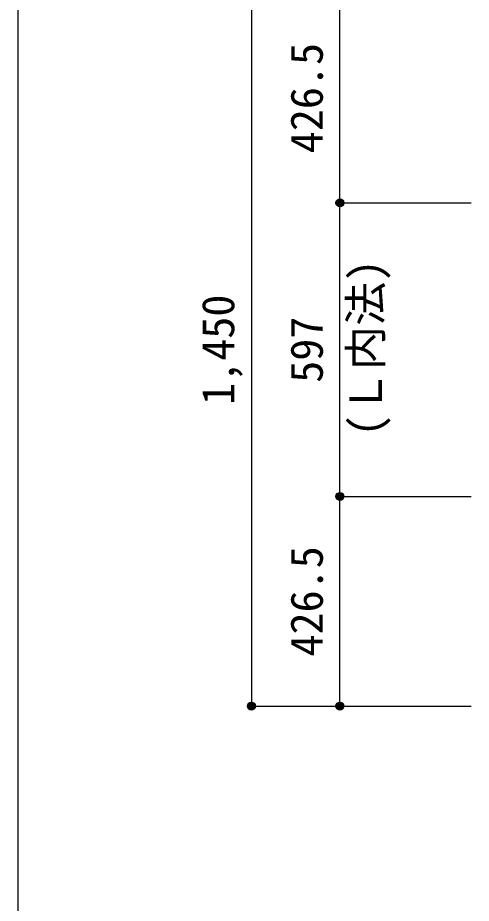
# Model space of a CAD drawing. Units: millimetres at full size, sheet at 1:30. Extents: x -5973 to 5954, y -4195 to 4201.
# Drawn here: x -5973 to -5051, y -2801 to -1000 of the extents above; entities that cross this region are included whole.
import ezdxf
from ezdxf.enums import TextEntityAlignment as Align

# ---------------------------------------------------------------- set-up
doc = ezdxf.new("R2010")
doc.units = ezdxf.units.MM
doc.header["$LTSCALE"] = 30
doc.header["$PDMODE"] = 32
doc.header["$PDSIZE"] = 15
for name, color, linetype in [('0-7_文字', 4, 'Continuous'), ('0-D_寸法', 4, 'Continuous'), ('F-0_枠', 6, 'Continuous')]:
    doc.layers.add(name, color=color, linetype=linetype)
doc.styles.add('ＭＳ ゴシック', font='')
doc.styles.get('ＭＳ ゴシック').set_extended_font_data('MS Gothic')

msp = doc.modelspace()

# ---------------------------------------------------------------- linework, layer by layer
at = {"layer": '0-D_寸法'}
for p, q in [((-5497.84, -949.89), (-5497.84, -2399.89)), ((-5317.84, -1376.39), (-5317.84, -949.89)), ((-5317.84, -1973.39), (-5317.84, -1376.39)), ((-5317.84, -1376.39), (-5050.8, -1376.39)), ((-5317.84, -2399.89), (-5317.84, -1973.39)), ((-5317.84, -1973.39), (-5050.8, -1973.39)), ((-5497.84, -2399.89), (-5317.84, -2399.89)), ((-5317.84, -2399.89), (-5050.8, -2399.89))]:
    msp.add_line(p, q, dxfattribs=at)
for centre, radius in [((-5317.84, -1376.39), 8), ((-5317.84, -1376.39), 7.2), ((-5317.84, -1376.39), 6.4), ((-5317.84, -1376.39), 5.6), ((-5317.84, -1376.39), 4.8), ((-5317.84, -1376.39), 4), ((-5317.84, -1376.39), 3.2), ((-5317.84, -1376.39), 2.4), ((-5317.84, -1376.39), 1.6), ((-5317.84, -1376.39), 0.8), ((-5317.84, -1973.39), 8), ((-5317.84, -1973.39), 7.2), ((-5317.84, -1973.39), 6.4), ((-5317.84, -1973.39), 5.6), ((-5317.84, -1973.39), 4.8), ((-5317.84, -1973.39), 4), ((-5317.84, -1973.39), 3.2), ((-5317.84, -1973.39), 2.4), ((-5317.84, -1973.39), 1.6), ((-5317.84, -1973.39), 0.8), ((-5497.84, -2399.89), 8), ((-5497.84, -2399.89), 7.2), ((-5497.84, -2399.89), 6.4), ((-5497.84, -2399.89), 5.6), ((-5497.84, -2399.89), 4.8), ((-5317.84, -2399.89), 8), ((-5317.84, -2399.89), 7.2), ((-5317.84, -2399.89), 6.4), ((-5317.84, -2399.89), 5.6), ((-5317.84, -2399.89), 4.8), ((-5497.84, -2399.89), 4), ((-5497.84, -2399.89), 3.2), ((-5497.84, -2399.89), 2.4), ((-5497.84, -2399.89), 1.6), ((-5497.84, -2399.89), 0.8), ((-5317.84, -2399.89), 4), ((-5317.84, -2399.89), 3.2), ((-5317.84, -2399.89), 2.4), ((-5317.84, -2399.89), 1.6), ((-5317.84, -2399.89), 0.8)]:
    msp.add_circle(centre, radius, dxfattribs=at)
at = {"layer": '0-D_寸法', "color": 7}
for p in [(-5317.84, -1376.39), (-5317.84, -1376.39), (-5317.84, -1973.39), (-5317.84, -1973.39), (-5497.84, -2399.89), (-5317.84, -2399.89), (-5317.84, -2399.89), (-5317.84, -2399.89)]:
    msp.add_point(p, dxfattribs=at)
at = {"layer": 'F-0_枠'}
msp.add_line((-5972.88, 4201.15), (-5972.88, -4195.24), dxfattribs=at)

# ---------------------------------------------------------------- texts
at = {"layer": '0-7_文字', "style": 'ＭＳ ゴシック'}
msp.add_text('(Ｌ内法)', height=65.98, rotation=90, dxfattribs=at).set_placement((-5212.78, -1851.49), align=Align.BOTTOM_LEFT)
at = {"layer": '0-D_寸法', "style": 'ＭＳ ゴシック'}
for s, p in [('426.5', (-5332.84, -1275.64)), ('1,450', (-5512.84, -1787.39)), ('597', (-5332.84, -1742.39)), ('426.5', (-5332.84, -2299.14))]:
    msp.add_text(s, height=65.98, rotation=90, dxfattribs=at).set_placement(p, align=Align.BOTTOM_LEFT)

doc.saveas('drawing.dxf')
